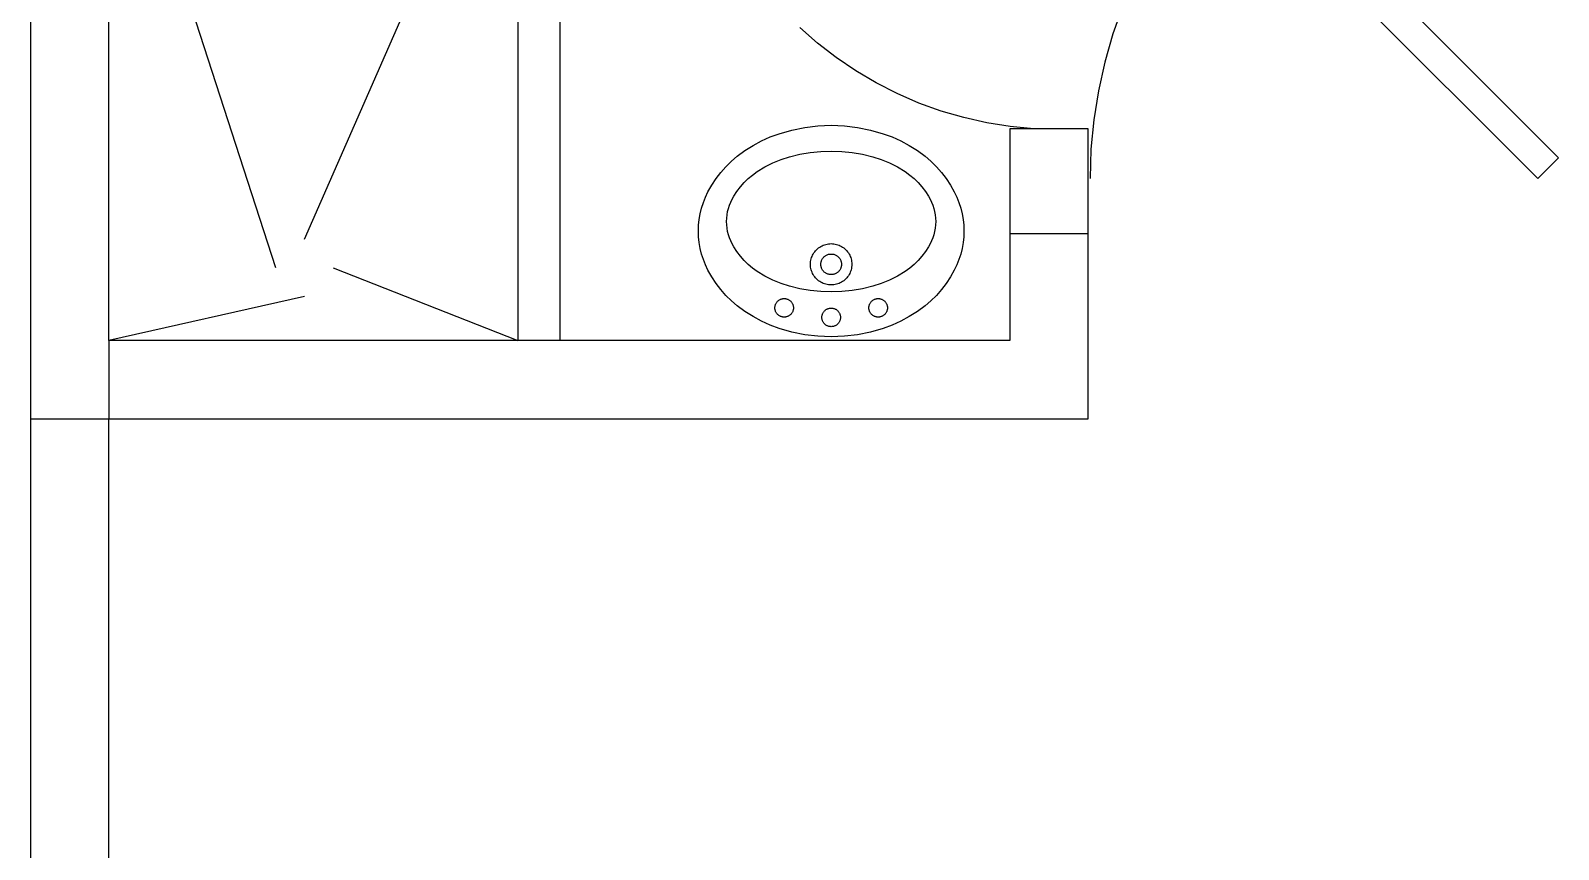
# Model space of a CAD drawing. Header units: metres. Extents: x -3.9 to 2.8, y -6.7 to 8.3.
# Drawn here: x -3.935 to -1.01, y -1.696 to -0.128 of the extents above; entities that cross this region are included whole.
import ezdxf

# ---------------------------------------------------------------- set-up
doc = ezdxf.new("R2010")
doc.units = ezdxf.units.M
doc.layers.add('SectionCutEdges', color=7, linetype='Continuous')

msp = doc.modelspace()

# ---------------------------------------------------------------- linework, layer by layer
for p, q in [((-3.9351, 6.0042), (-3.9351, -0.8718)), ((-3.4656, -0.5826), (-3.7851, 0.4032)), ((-3.4106, -0.5276), (-3.0021, 0.4032)), ((-3.0021, 0.4032), (-3.0021, -0.7218)), ((-2.9221, 0.4032), (-2.9221, -0.7218)), ((-1.0101, -0.372), (-1.624, 0.242)), ((-1.0497, -0.4116), (-1.6637, 0.2023)), ((-1.8438, -0.0816), (-1.8629, -0.1346)), ((-2.4287, -0.1523), (-2.4627, -0.1224)), ((-1.8629, -0.1346), (-1.8786, -0.1887)), ((-2.393, -0.1801), (-2.4287, -0.1523)), ((-2.3555, -0.2055), (-2.393, -0.1801)), ((-1.8786, -0.1887), (-1.8909, -0.2436)), ((-2.3165, -0.2286), (-2.3555, -0.2055)), ((-2.2762, -0.2492), (-2.3165, -0.2286)), ((-2.2346, -0.2671), (-2.2762, -0.2492)), ((-1.8909, -0.2436), (-1.8997, -0.2993)), ((-2.192, -0.2825), (-2.2346, -0.2671)), ((-2.1485, -0.2951), (-2.192, -0.2825)), ((-2.5021, -0.3258), (-2.4777, -0.3188)), ((-2.4777, -0.3188), (-2.4529, -0.3138)), ((-2.4529, -0.3138), (-2.4277, -0.3108)), ((-2.4277, -0.3108), (-2.4024, -0.3097)), ((-2.4024, -0.3097), (-2.3771, -0.3108)), ((-2.3771, -0.3108), (-2.352, -0.3138)), ((-2.352, -0.3138), (-2.3271, -0.3188)), ((-2.3271, -0.3188), (-2.3028, -0.3258)), ((-2.1043, -0.305), (-2.1485, -0.2951)), ((-2.0596, -0.3121), (-2.1043, -0.305)), ((-2.0601, -0.3168), (-2.0601, -0.5168)), ((-2.0145, -0.3164), (-2.0596, -0.3121)), ((-1.9999, -0.3168), (-2.0145, -0.3164)), ((-1.8997, -0.2993), (-1.905, -0.3554)), ((-2.5674, -0.3581), (-2.552, -0.3483)), ((-2.552, -0.3483), (-2.5359, -0.3396)), ((-2.5359, -0.3396), (-2.5192, -0.3321)), ((-2.5192, -0.3321), (-2.5021, -0.3258)), ((-2.3028, -0.3258), (-2.2856, -0.3321)), ((-2.2856, -0.3321), (-2.269, -0.3396)), ((-2.269, -0.3396), (-2.2529, -0.3483)), ((-2.2529, -0.3483), (-2.2374, -0.3581)), ((-2.6039, -0.389), (-2.5934, -0.3787)), ((-2.5934, -0.3787), (-2.5821, -0.369)), ((-2.5821, -0.369), (-2.5674, -0.3581)), ((-2.5141, -0.3817), (-2.4983, -0.3752)), ((-2.4983, -0.3752), (-2.482, -0.3699)), ((-2.482, -0.3699), (-2.4624, -0.3651)), ((-2.4624, -0.3651), (-2.4426, -0.3617)), ((-2.4426, -0.3617), (-2.4225, -0.3597)), ((-2.4225, -0.3597), (-2.4024, -0.359)), ((-2.4024, -0.359), (-2.3823, -0.3597)), ((-2.3823, -0.3597), (-2.3623, -0.3617)), ((-2.3623, -0.3617), (-2.3424, -0.3651)), ((-2.3424, -0.3651), (-2.3229, -0.3699)), ((-2.3229, -0.3699), (-2.3066, -0.3752)), ((-2.3066, -0.3752), (-2.2907, -0.3817)), ((-2.2374, -0.3581), (-2.2227, -0.369)), ((-2.2227, -0.369), (-2.2115, -0.3786)), ((-2.2115, -0.3786), (-2.2009, -0.389)), ((-1.905, -0.3554), (-1.9068, -0.4117)), ((-1.0497, -0.4116), (-1.0101, -0.372)), ((-2.6227, -0.4119), (-2.6137, -0.4001)), ((-2.6137, -0.4001), (-2.6039, -0.389)), ((-2.5611, -0.4119), (-2.5527, -0.4049)), ((-2.5527, -0.4049), (-2.5439, -0.3985)), ((-2.5439, -0.3985), (-2.5294, -0.3895)), ((-2.5294, -0.3895), (-2.5141, -0.3817)), ((-2.2907, -0.3817), (-2.2755, -0.3895)), ((-2.2755, -0.3895), (-2.2609, -0.3985)), ((-2.2609, -0.3985), (-2.2521, -0.4049)), ((-2.2521, -0.4049), (-2.2438, -0.4119)), ((-2.2009, -0.389), (-2.1911, -0.4001)), ((-2.1911, -0.4001), (-2.1821, -0.4119)), ((-2.643, -0.4472), (-2.6382, -0.4371)), ((-2.6382, -0.4371), (-2.6309, -0.4242)), ((-2.6309, -0.4242), (-2.6227, -0.4119)), ((-2.5888, -0.4453), (-2.5828, -0.4363)), ((-2.5828, -0.4363), (-2.5761, -0.4276)), ((-2.5761, -0.4276), (-2.5689, -0.4195)), ((-2.5689, -0.4195), (-2.5611, -0.4119)), ((-2.2438, -0.4119), (-2.236, -0.4195)), ((-2.236, -0.4195), (-2.2287, -0.4276)), ((-2.2287, -0.4276), (-2.222, -0.4363)), ((-2.222, -0.4363), (-2.216, -0.4453)), ((-2.1821, -0.4119), (-2.1739, -0.4242)), ((-2.1739, -0.4242), (-2.1667, -0.4371)), ((-2.1667, -0.4371), (-2.1619, -0.4472)), ((-2.6505, -0.4681), (-2.6471, -0.4575)), ((-2.6471, -0.4575), (-2.643, -0.4472)), ((-2.5991, -0.4687), (-2.5971, -0.4626)), ((-2.5971, -0.4626), (-2.5947, -0.4566)), ((-2.5947, -0.4566), (-2.592, -0.4509)), ((-2.592, -0.4509), (-2.5888, -0.4453)), ((-2.216, -0.4453), (-2.2129, -0.4509)), ((-2.2129, -0.4509), (-2.2101, -0.4566)), ((-2.2101, -0.4566), (-2.2077, -0.4626)), ((-2.2077, -0.4626), (-2.2058, -0.4687)), ((-2.1619, -0.4472), (-2.1578, -0.4575)), ((-2.1578, -0.4575), (-2.1544, -0.4681)), ((-2.6561, -0.501), (-2.655, -0.4899)), ((-2.655, -0.4899), (-2.6531, -0.479)), ((-2.6531, -0.479), (-2.6505, -0.4681)), ((-2.6025, -0.4939), (-2.6023, -0.4875)), ((-2.6023, -0.5003), (-2.6025, -0.4939)), ((-2.6023, -0.4875), (-2.6017, -0.4812)), ((-2.6017, -0.4812), (-2.6006, -0.4749)), ((-2.6006, -0.4749), (-2.5991, -0.4687)), ((-2.2058, -0.4687), (-2.2043, -0.4749)), ((-2.2043, -0.4749), (-2.2032, -0.4812)), ((-2.2032, -0.4812), (-2.2025, -0.4875)), ((-2.2025, -0.4875), (-2.2023, -0.4939)), ((-2.2023, -0.4939), (-2.2025, -0.5003)), ((-2.1544, -0.4681), (-2.1517, -0.479)), ((-2.1517, -0.479), (-2.1498, -0.4899)), ((-2.1498, -0.4899), (-2.1487, -0.501)), ((-2.6565, -0.5121), (-2.6561, -0.501)), ((-2.6561, -0.5233), (-2.6565, -0.5121)), ((-2.655, -0.5343), (-2.6561, -0.5233)), ((-2.6017, -0.5067), (-2.6023, -0.5003)), ((-2.6006, -0.5129), (-2.6017, -0.5067)), ((-2.5991, -0.5192), (-2.6006, -0.5129)), ((-2.5971, -0.5252), (-2.5991, -0.5192)), ((-2.5947, -0.5312), (-2.5971, -0.5252)), ((-2.2077, -0.5252), (-2.2101, -0.5312)), ((-2.2058, -0.5191), (-2.2077, -0.5252)), ((-2.2043, -0.5129), (-2.2058, -0.5191)), ((-2.2032, -0.5066), (-2.2043, -0.5129)), ((-2.2025, -0.5003), (-2.2032, -0.5066)), ((-2.1487, -0.5233), (-2.1498, -0.5343)), ((-2.1487, -0.501), (-2.1483, -0.5121)), ((-2.1483, -0.5121), (-2.1487, -0.5233)), ((-2.0601, -0.5168), (-2.0601, -0.7218)), ((-2.6531, -0.5453), (-2.655, -0.5343)), ((-2.6505, -0.5561), (-2.6531, -0.5453)), ((-2.592, -0.5369), (-2.5947, -0.5312)), ((-2.5888, -0.5425), (-2.592, -0.5369)), ((-2.5828, -0.5516), (-2.5888, -0.5425)), ((-2.5761, -0.5602), (-2.5828, -0.5516)), ((-2.4367, -0.5561), (-2.4353, -0.5539)), ((-2.4353, -0.5539), (-2.4338, -0.5518)), ((-2.4338, -0.5518), (-2.4322, -0.5498)), ((-2.4322, -0.5498), (-2.4304, -0.5479)), ((-2.4304, -0.5479), (-2.4285, -0.5461)), ((-2.4285, -0.5461), (-2.4265, -0.5445)), ((-2.4265, -0.5445), (-2.4244, -0.543)), ((-2.4244, -0.543), (-2.4222, -0.5416)), ((-2.4222, -0.5416), (-2.4199, -0.5404)), ((-2.4199, -0.5404), (-2.4176, -0.5393)), ((-2.4176, -0.5393), (-2.4151, -0.5384)), ((-2.4151, -0.5384), (-2.4127, -0.5376)), ((-2.4127, -0.5376), (-2.4101, -0.537)), ((-2.4101, -0.537), (-2.4076, -0.5366)), ((-2.4076, -0.5366), (-2.405, -0.5364)), ((-2.405, -0.5364), (-2.4024, -0.5363)), ((-2.4024, -0.5363), (-2.3998, -0.5364)), ((-2.3998, -0.5364), (-2.3973, -0.5366)), ((-2.3973, -0.5366), (-2.3947, -0.537)), ((-2.3947, -0.537), (-2.3922, -0.5376)), ((-2.3922, -0.5376), (-2.3897, -0.5384)), ((-2.3897, -0.5384), (-2.3873, -0.5393)), ((-2.3873, -0.5393), (-2.3849, -0.5404)), ((-2.3849, -0.5404), (-2.3826, -0.5416)), ((-2.3826, -0.5416), (-2.3804, -0.543)), ((-2.3804, -0.543), (-2.3783, -0.5445)), ((-2.3783, -0.5445), (-2.3763, -0.5461)), ((-2.3763, -0.5461), (-2.3744, -0.5479)), ((-2.3744, -0.5479), (-2.3727, -0.5498)), ((-2.3727, -0.5498), (-2.371, -0.5518)), ((-2.371, -0.5518), (-2.3695, -0.5539)), ((-2.3695, -0.5539), (-2.3681, -0.5561)), ((-2.222, -0.5516), (-2.2287, -0.5602)), ((-2.216, -0.5425), (-2.222, -0.5516)), ((-2.2129, -0.5369), (-2.216, -0.5425)), ((-2.2101, -0.5312), (-2.2129, -0.5369)), ((-2.1517, -0.5453), (-2.1544, -0.5561)), ((-2.1498, -0.5343), (-2.1517, -0.5453)), ((-3.3556, -0.5826), (-3.0021, -0.7218)), ((-2.6471, -0.5667), (-2.6505, -0.5561)), ((-2.643, -0.5771), (-2.6471, -0.5667)), ((-2.6382, -0.5871), (-2.643, -0.5771)), ((-2.5689, -0.5683), (-2.5761, -0.5602)), ((-2.5611, -0.5759), (-2.5689, -0.5683)), ((-2.5527, -0.5829), (-2.5611, -0.5759)), ((-2.5439, -0.5893), (-2.5527, -0.5829)), ((-2.442, -0.5759), (-2.4419, -0.5733)), ((-2.4419, -0.5784), (-2.442, -0.5759)), ((-2.4419, -0.5733), (-2.4417, -0.5707)), ((-2.4417, -0.581), (-2.4419, -0.5784)), ((-2.4417, -0.5707), (-2.4412, -0.5681)), ((-2.4412, -0.5836), (-2.4417, -0.581)), ((-2.4412, -0.5681), (-2.4406, -0.5656)), ((-2.4406, -0.5861), (-2.4412, -0.5836)), ((-2.4406, -0.5656), (-2.4399, -0.5631)), ((-2.4399, -0.5631), (-2.439, -0.5607)), ((-2.439, -0.5607), (-2.4379, -0.5584)), ((-2.4379, -0.5584), (-2.4367, -0.5561)), ((-2.4222, -0.5746), (-2.422, -0.5733)), ((-2.4222, -0.5759), (-2.4222, -0.5746)), ((-2.4222, -0.5772), (-2.4222, -0.5759)), ((-2.422, -0.5784), (-2.4222, -0.5772)), ((-2.422, -0.5733), (-2.4218, -0.572)), ((-2.4218, -0.5797), (-2.422, -0.5784)), ((-2.4218, -0.572), (-2.4215, -0.5707)), ((-2.4215, -0.581), (-2.4218, -0.5797)), ((-2.4215, -0.5707), (-2.4212, -0.5695)), ((-2.4212, -0.5822), (-2.4215, -0.581)), ((-2.4212, -0.5695), (-2.4207, -0.5683)), ((-2.4207, -0.5834), (-2.4212, -0.5822)), ((-2.4207, -0.5683), (-2.4202, -0.5671)), ((-2.4202, -0.5846), (-2.4207, -0.5834)), ((-2.4202, -0.5671), (-2.4196, -0.566)), ((-2.4196, -0.5858), (-2.4202, -0.5846)), ((-2.4196, -0.566), (-2.4189, -0.5649)), ((-2.4189, -0.5649), (-2.4181, -0.5638)), ((-2.4181, -0.5638), (-2.4173, -0.5628)), ((-2.4173, -0.5628), (-2.4164, -0.5619)), ((-2.4164, -0.5619), (-2.4155, -0.561)), ((-2.4155, -0.561), (-2.4145, -0.5602)), ((-2.4145, -0.5602), (-2.4134, -0.5594)), ((-2.4134, -0.5594), (-2.4123, -0.5587)), ((-2.4123, -0.5587), (-2.4112, -0.5581)), ((-2.4112, -0.5581), (-2.41, -0.5576)), ((-2.41, -0.5576), (-2.4088, -0.5571)), ((-2.4088, -0.5571), (-2.4075, -0.5567)), ((-2.4075, -0.5567), (-2.4063, -0.5565)), ((-2.4063, -0.5565), (-2.405, -0.5562)), ((-2.405, -0.5562), (-2.4037, -0.5561)), ((-2.4037, -0.5561), (-2.4024, -0.5561)), ((-2.4024, -0.5561), (-2.4011, -0.5561)), ((-2.4011, -0.5561), (-2.3998, -0.5562)), ((-2.3998, -0.5562), (-2.3986, -0.5565)), ((-2.3986, -0.5565), (-2.3973, -0.5567)), ((-2.3973, -0.5567), (-2.3961, -0.5571)), ((-2.3961, -0.5571), (-2.3948, -0.5576)), ((-2.3948, -0.5576), (-2.3937, -0.5581)), ((-2.3937, -0.5581), (-2.3925, -0.5587)), ((-2.3925, -0.5587), (-2.3914, -0.5594)), ((-2.3914, -0.5594), (-2.3904, -0.5602)), ((-2.3904, -0.5602), (-2.3894, -0.561)), ((-2.3894, -0.561), (-2.3884, -0.5619)), ((-2.3884, -0.5619), (-2.3875, -0.5628)), ((-2.3875, -0.5628), (-2.3867, -0.5638)), ((-2.3867, -0.5638), (-2.386, -0.5649)), ((-2.386, -0.5649), (-2.3853, -0.566)), ((-2.3853, -0.566), (-2.3847, -0.5671)), ((-2.3847, -0.5846), (-2.3853, -0.5858)), ((-2.3847, -0.5671), (-2.3841, -0.5683)), ((-2.3841, -0.5834), (-2.3847, -0.5846)), ((-2.3841, -0.5683), (-2.3837, -0.5695)), ((-2.3837, -0.5822), (-2.3841, -0.5834)), ((-2.3837, -0.5695), (-2.3833, -0.5707)), ((-2.3833, -0.581), (-2.3837, -0.5822)), ((-2.3833, -0.5707), (-2.383, -0.572)), ((-2.383, -0.5797), (-2.3833, -0.581)), ((-2.383, -0.572), (-2.3828, -0.5733)), ((-2.3828, -0.5784), (-2.383, -0.5797)), ((-2.3828, -0.5733), (-2.3827, -0.5746)), ((-2.3827, -0.5772), (-2.3828, -0.5784)), ((-2.3827, -0.5746), (-2.3826, -0.5759)), ((-2.3826, -0.5759), (-2.3827, -0.5772)), ((-2.3681, -0.5561), (-2.3669, -0.5584)), ((-2.3669, -0.5584), (-2.3659, -0.5607)), ((-2.3659, -0.5607), (-2.3649, -0.5631)), ((-2.3649, -0.5631), (-2.3642, -0.5656)), ((-2.3642, -0.5656), (-2.3636, -0.5681)), ((-2.3636, -0.5836), (-2.3642, -0.5861)), ((-2.3636, -0.5681), (-2.3632, -0.5707)), ((-2.3632, -0.581), (-2.3636, -0.5836)), ((-2.3632, -0.5707), (-2.3629, -0.5733)), ((-2.3629, -0.5784), (-2.3632, -0.581)), ((-2.3629, -0.5733), (-2.3628, -0.5759)), ((-2.3628, -0.5759), (-2.3629, -0.5784)), ((-2.2521, -0.5829), (-2.2609, -0.5893)), ((-2.2438, -0.5759), (-2.2521, -0.5829)), ((-2.236, -0.5683), (-2.2438, -0.5759)), ((-2.2287, -0.5602), (-2.236, -0.5683)), ((-2.1619, -0.5771), (-2.1667, -0.5871)), ((-2.1578, -0.5667), (-2.1619, -0.5771)), ((-2.1544, -0.5561), (-2.1578, -0.5667)), ((-2.6309, -0.6), (-2.6382, -0.5871)), ((-2.6227, -0.6124), (-2.6309, -0.6)), ((-2.6137, -0.6241), (-2.6227, -0.6124)), ((-2.5294, -0.5983), (-2.5439, -0.5893)), ((-2.5141, -0.6061), (-2.5294, -0.5983)), ((-2.4983, -0.6127), (-2.5141, -0.6061)), ((-2.482, -0.6179), (-2.4983, -0.6127)), ((-2.4399, -0.5886), (-2.4406, -0.5861)), ((-2.439, -0.591), (-2.4399, -0.5886)), ((-2.4379, -0.5934), (-2.439, -0.591)), ((-2.4367, -0.5956), (-2.4379, -0.5934)), ((-2.4353, -0.5978), (-2.4367, -0.5956)), ((-2.4338, -0.6), (-2.4353, -0.5978)), ((-2.4322, -0.602), (-2.4338, -0.6)), ((-2.4304, -0.6038), (-2.4322, -0.602)), ((-2.4285, -0.6056), (-2.4304, -0.6038)), ((-2.4265, -0.6073), (-2.4285, -0.6056)), ((-2.4244, -0.6088), (-2.4265, -0.6073)), ((-2.4222, -0.6101), (-2.4244, -0.6088)), ((-2.4199, -0.6114), (-2.4222, -0.6101)), ((-2.4176, -0.6124), (-2.4199, -0.6114)), ((-2.4189, -0.5869), (-2.4196, -0.5858)), ((-2.4181, -0.5879), (-2.4189, -0.5869)), ((-2.4173, -0.5889), (-2.4181, -0.5879)), ((-2.4151, -0.6133), (-2.4176, -0.6124)), ((-2.4164, -0.5899), (-2.4173, -0.5889)), ((-2.4155, -0.5907), (-2.4164, -0.5899)), ((-2.4145, -0.5916), (-2.4155, -0.5907)), ((-2.4127, -0.6141), (-2.4151, -0.6133)), ((-2.4134, -0.5923), (-2.4145, -0.5916)), ((-2.4123, -0.593), (-2.4134, -0.5923)), ((-2.4101, -0.6147), (-2.4127, -0.6141)), ((-2.4112, -0.5936), (-2.4123, -0.593)), ((-2.41, -0.5941), (-2.4112, -0.5936)), ((-2.4088, -0.5946), (-2.41, -0.5941)), ((-2.4075, -0.595), (-2.4088, -0.5946)), ((-2.4063, -0.5953), (-2.4075, -0.595)), ((-2.405, -0.5955), (-2.4063, -0.5953)), ((-2.4037, -0.5956), (-2.405, -0.5955)), ((-2.4024, -0.5956), (-2.4037, -0.5956)), ((-2.4011, -0.5956), (-2.4024, -0.5956)), ((-2.3998, -0.5955), (-2.4011, -0.5956)), ((-2.3986, -0.5953), (-2.3998, -0.5955)), ((-2.3973, -0.595), (-2.3986, -0.5953)), ((-2.3961, -0.5946), (-2.3973, -0.595)), ((-2.3948, -0.5941), (-2.3961, -0.5946)), ((-2.3937, -0.5936), (-2.3948, -0.5941)), ((-2.3922, -0.6141), (-2.3947, -0.6147)), ((-2.3925, -0.593), (-2.3937, -0.5936)), ((-2.3914, -0.5923), (-2.3925, -0.593)), ((-2.3897, -0.6133), (-2.3922, -0.6141)), ((-2.3904, -0.5916), (-2.3914, -0.5923)), ((-2.3894, -0.5907), (-2.3904, -0.5916)), ((-2.3873, -0.6124), (-2.3897, -0.6133)), ((-2.3884, -0.5899), (-2.3894, -0.5907)), ((-2.3875, -0.5889), (-2.3884, -0.5899)), ((-2.3867, -0.5879), (-2.3875, -0.5889)), ((-2.3849, -0.6114), (-2.3873, -0.6124)), ((-2.386, -0.5869), (-2.3867, -0.5879)), ((-2.3853, -0.5858), (-2.386, -0.5869)), ((-2.3826, -0.6101), (-2.3849, -0.6114)), ((-2.3804, -0.6088), (-2.3826, -0.6101)), ((-2.3783, -0.6073), (-2.3804, -0.6088)), ((-2.3763, -0.6056), (-2.3783, -0.6073)), ((-2.3744, -0.6038), (-2.3763, -0.6056)), ((-2.3727, -0.602), (-2.3744, -0.6038)), ((-2.371, -0.6), (-2.3727, -0.602)), ((-2.3695, -0.5978), (-2.371, -0.6)), ((-2.3681, -0.5956), (-2.3695, -0.5978)), ((-2.3669, -0.5934), (-2.3681, -0.5956)), ((-2.3659, -0.591), (-2.3669, -0.5934)), ((-2.3649, -0.5886), (-2.3659, -0.591)), ((-2.3642, -0.5861), (-2.3649, -0.5886)), ((-2.3066, -0.6127), (-2.3229, -0.6179)), ((-2.2907, -0.6061), (-2.3066, -0.6127)), ((-2.2755, -0.5983), (-2.2907, -0.6061)), ((-2.2609, -0.5893), (-2.2755, -0.5983)), ((-2.1821, -0.6124), (-2.1911, -0.6241)), ((-2.1739, -0.6), (-2.1821, -0.6124)), ((-2.1667, -0.5871), (-2.1739, -0.6)), ((-3.4106, -0.6376), (-3.7851, -0.7218)), ((-2.6039, -0.6352), (-2.6137, -0.6241)), ((-2.5933, -0.6456), (-2.6039, -0.6352)), ((-2.5013, -0.6438), (-2.5002, -0.6432)), ((-2.5002, -0.6432), (-2.4992, -0.6427)), ((-2.4992, -0.6427), (-2.4981, -0.6423)), ((-2.4981, -0.6423), (-2.497, -0.642)), ((-2.497, -0.642), (-2.4958, -0.6417)), ((-2.4958, -0.6417), (-2.4947, -0.6415)), ((-2.4947, -0.6415), (-2.4935, -0.6414)), ((-2.4935, -0.6414), (-2.4924, -0.6414)), ((-2.4924, -0.6414), (-2.4912, -0.6414)), ((-2.4912, -0.6414), (-2.49, -0.6415)), ((-2.49, -0.6415), (-2.4889, -0.6417)), ((-2.4889, -0.6417), (-2.4878, -0.642)), ((-2.4878, -0.642), (-2.4866, -0.6423)), ((-2.4866, -0.6423), (-2.4855, -0.6427)), ((-2.4855, -0.6427), (-2.4845, -0.6432)), ((-2.4845, -0.6432), (-2.4835, -0.6438)), ((-2.4624, -0.6227), (-2.482, -0.6179)), ((-2.4426, -0.6261), (-2.4624, -0.6227)), ((-2.4225, -0.6281), (-2.4426, -0.6261)), ((-2.4024, -0.6288), (-2.4225, -0.6281)), ((-2.4076, -0.6151), (-2.4101, -0.6147)), ((-2.405, -0.6154), (-2.4076, -0.6151)), ((-2.4024, -0.6154), (-2.405, -0.6154)), ((-2.3998, -0.6154), (-2.4024, -0.6154)), ((-2.3823, -0.6281), (-2.4024, -0.6288)), ((-2.3973, -0.6151), (-2.3998, -0.6154)), ((-2.3947, -0.6147), (-2.3973, -0.6151)), ((-2.3623, -0.6261), (-2.3823, -0.6281)), ((-2.3424, -0.6227), (-2.3623, -0.6261)), ((-2.3229, -0.6179), (-2.3424, -0.6227)), ((-2.3214, -0.6437), (-2.3203, -0.6432)), ((-2.3203, -0.6432), (-2.3193, -0.6427)), ((-2.3193, -0.6427), (-2.3182, -0.6423)), ((-2.3182, -0.6423), (-2.3171, -0.642)), ((-2.3171, -0.642), (-2.3159, -0.6417)), ((-2.3159, -0.6417), (-2.3148, -0.6415)), ((-2.3148, -0.6415), (-2.3136, -0.6414)), ((-2.3136, -0.6414), (-2.3125, -0.6414)), ((-2.3125, -0.6414), (-2.3113, -0.6414)), ((-2.3113, -0.6414), (-2.3101, -0.6415)), ((-2.3101, -0.6415), (-2.309, -0.6417)), ((-2.309, -0.6417), (-2.3079, -0.642)), ((-2.3079, -0.642), (-2.3067, -0.6423)), ((-2.3067, -0.6423), (-2.3057, -0.6427)), ((-2.3057, -0.6427), (-2.3046, -0.6432)), ((-2.3046, -0.6432), (-2.3036, -0.6437)), ((-2.2009, -0.6352), (-2.2115, -0.6456)), ((-2.1911, -0.6241), (-2.2009, -0.6352)), ((-2.5821, -0.6552), (-2.5933, -0.6456)), ((-2.5674, -0.6661), (-2.5821, -0.6552)), ((-2.552, -0.6759), (-2.5674, -0.6661)), ((-2.5102, -0.6592), (-2.5101, -0.658)), ((-2.5101, -0.6603), (-2.5102, -0.6592)), ((-2.5101, -0.658), (-2.51, -0.6569)), ((-2.51, -0.6615), (-2.5101, -0.6603)), ((-2.51, -0.6569), (-2.5098, -0.6557)), ((-2.5098, -0.6626), (-2.51, -0.6615)), ((-2.5098, -0.6557), (-2.5096, -0.6546)), ((-2.5096, -0.6638), (-2.5098, -0.6626)), ((-2.5096, -0.6546), (-2.5092, -0.6535)), ((-2.5092, -0.6649), (-2.5096, -0.6638)), ((-2.5092, -0.6535), (-2.5088, -0.6524)), ((-2.5088, -0.666), (-2.5092, -0.6649)), ((-2.5088, -0.6524), (-2.5083, -0.6513)), ((-2.5083, -0.6671), (-2.5088, -0.666)), ((-2.5083, -0.6513), (-2.5078, -0.6503)), ((-2.5078, -0.6681), (-2.5083, -0.6671)), ((-2.5078, -0.6503), (-2.5072, -0.6493)), ((-2.5072, -0.6691), (-2.5078, -0.6681)), ((-2.5072, -0.6493), (-2.5065, -0.6483)), ((-2.5065, -0.67), (-2.5072, -0.6691)), ((-2.5065, -0.6483), (-2.5058, -0.6474)), ((-2.5058, -0.6709), (-2.5065, -0.67)), ((-2.5058, -0.6474), (-2.505, -0.6466)), ((-2.505, -0.6718), (-2.5058, -0.6709)), ((-2.505, -0.6466), (-2.5041, -0.6458)), ((-2.5041, -0.6726), (-2.505, -0.6718)), ((-2.5041, -0.6458), (-2.5032, -0.645)), ((-2.5032, -0.6733), (-2.5041, -0.6726)), ((-2.5032, -0.645), (-2.5023, -0.6444)), ((-2.5023, -0.6444), (-2.5013, -0.6438)), ((-2.4835, -0.6438), (-2.4825, -0.6444)), ((-2.4825, -0.6444), (-2.4815, -0.645)), ((-2.4815, -0.645), (-2.4806, -0.6458)), ((-2.4806, -0.6726), (-2.4815, -0.6733)), ((-2.4806, -0.6458), (-2.4798, -0.6466)), ((-2.4798, -0.6718), (-2.4806, -0.6726)), ((-2.4798, -0.6466), (-2.479, -0.6474)), ((-2.479, -0.6709), (-2.4798, -0.6718)), ((-2.479, -0.6474), (-2.4782, -0.6483)), ((-2.4782, -0.67), (-2.479, -0.6709)), ((-2.4782, -0.6483), (-2.4776, -0.6493)), ((-2.4776, -0.6691), (-2.4782, -0.67)), ((-2.4776, -0.6493), (-2.4769, -0.6503)), ((-2.4769, -0.6681), (-2.4776, -0.6691)), ((-2.4769, -0.6503), (-2.4764, -0.6513)), ((-2.4764, -0.6671), (-2.4769, -0.6681)), ((-2.4764, -0.6513), (-2.4759, -0.6524)), ((-2.4759, -0.666), (-2.4764, -0.6671)), ((-2.4759, -0.6524), (-2.4755, -0.6535)), ((-2.4755, -0.6649), (-2.4759, -0.666)), ((-2.4755, -0.6535), (-2.4752, -0.6546)), ((-2.4752, -0.6638), (-2.4755, -0.6649)), ((-2.4752, -0.6546), (-2.4749, -0.6557)), ((-2.4749, -0.6626), (-2.4752, -0.6638)), ((-2.4749, -0.6557), (-2.4747, -0.6569)), ((-2.4747, -0.6615), (-2.4749, -0.6626)), ((-2.4747, -0.6569), (-2.4746, -0.658)), ((-2.4746, -0.6603), (-2.4747, -0.6615)), ((-2.4746, -0.658), (-2.4746, -0.6592)), ((-2.4746, -0.6592), (-2.4746, -0.6603)), ((-2.4199, -0.6739), (-2.4196, -0.6727)), ((-2.4196, -0.6727), (-2.4193, -0.6716)), ((-2.4193, -0.6716), (-2.4189, -0.6705)), ((-2.4189, -0.6705), (-2.4184, -0.6695)), ((-2.4184, -0.6695), (-2.4178, -0.6684)), ((-2.4178, -0.6684), (-2.4172, -0.6675)), ((-2.4172, -0.6675), (-2.4165, -0.6665)), ((-2.4165, -0.6665), (-2.4158, -0.6656)), ((-2.4158, -0.6656), (-2.415, -0.6648)), ((-2.415, -0.6648), (-2.4142, -0.664)), ((-2.4142, -0.664), (-2.4133, -0.6632)), ((-2.4133, -0.6632), (-2.4123, -0.6625)), ((-2.4123, -0.6625), (-2.4113, -0.6619)), ((-2.4113, -0.6619), (-2.4103, -0.6614)), ((-2.4103, -0.6614), (-2.4092, -0.6609)), ((-2.4092, -0.6609), (-2.4081, -0.6605)), ((-2.4081, -0.6605), (-2.407, -0.6601)), ((-2.407, -0.6601), (-2.4059, -0.6599)), ((-2.4059, -0.6599), (-2.4047, -0.6597)), ((-2.4047, -0.6597), (-2.4036, -0.6596)), ((-2.4036, -0.6596), (-2.4024, -0.6595)), ((-2.4024, -0.6595), (-2.4013, -0.6596)), ((-2.4013, -0.6596), (-2.4001, -0.6597)), ((-2.4001, -0.6597), (-2.3989, -0.6599)), ((-2.3989, -0.6599), (-2.3978, -0.6601)), ((-2.3978, -0.6601), (-2.3967, -0.6605)), ((-2.3967, -0.6605), (-2.3956, -0.6609)), ((-2.3956, -0.6609), (-2.3945, -0.6614)), ((-2.3945, -0.6614), (-2.3935, -0.6619)), ((-2.3935, -0.6619), (-2.3925, -0.6625)), ((-2.3925, -0.6625), (-2.3916, -0.6632)), ((-2.3916, -0.6632), (-2.3907, -0.664)), ((-2.3907, -0.664), (-2.3898, -0.6648)), ((-2.3898, -0.6648), (-2.389, -0.6656)), ((-2.389, -0.6656), (-2.3883, -0.6665)), ((-2.3883, -0.6665), (-2.3876, -0.6675)), ((-2.3876, -0.6675), (-2.387, -0.6684)), ((-2.387, -0.6684), (-2.3864, -0.6695)), ((-2.3864, -0.6695), (-2.386, -0.6705)), ((-2.386, -0.6705), (-2.3856, -0.6716)), ((-2.3856, -0.6716), (-2.3852, -0.6727)), ((-2.3852, -0.6727), (-2.3849, -0.6739)), ((-2.3303, -0.6592), (-2.3302, -0.658)), ((-2.3302, -0.6603), (-2.3303, -0.6592)), ((-2.3302, -0.658), (-2.3301, -0.6568)), ((-2.3301, -0.6615), (-2.3302, -0.6603)), ((-2.3301, -0.6568), (-2.3299, -0.6557)), ((-2.3299, -0.6626), (-2.3301, -0.6615)), ((-2.3299, -0.6557), (-2.3297, -0.6546)), ((-2.3297, -0.6638), (-2.3299, -0.6626)), ((-2.3297, -0.6546), (-2.3293, -0.6534)), ((-2.3293, -0.6649), (-2.3297, -0.6638)), ((-2.3293, -0.6534), (-2.3289, -0.6524)), ((-2.3289, -0.666), (-2.3293, -0.6649)), ((-2.3289, -0.6524), (-2.3284, -0.6513)), ((-2.3284, -0.667), (-2.3289, -0.666)), ((-2.3284, -0.6513), (-2.3279, -0.6503)), ((-2.3279, -0.6681), (-2.3284, -0.667)), ((-2.3279, -0.6503), (-2.3273, -0.6493)), ((-2.3273, -0.6691), (-2.3279, -0.6681)), ((-2.3273, -0.6493), (-2.3266, -0.6483)), ((-2.3266, -0.67), (-2.3273, -0.6691)), ((-2.3266, -0.6483), (-2.3259, -0.6474)), ((-2.3259, -0.6709), (-2.3266, -0.67)), ((-2.3259, -0.6474), (-2.3251, -0.6466)), ((-2.3251, -0.6718), (-2.3259, -0.6709)), ((-2.3251, -0.6466), (-2.3242, -0.6458)), ((-2.3242, -0.6726), (-2.3251, -0.6718)), ((-2.3242, -0.6458), (-2.3233, -0.645)), ((-2.3233, -0.6733), (-2.3242, -0.6726)), ((-2.3233, -0.645), (-2.3224, -0.6444)), ((-2.3224, -0.6444), (-2.3214, -0.6437)), ((-2.3036, -0.6437), (-2.3026, -0.6444)), ((-2.3026, -0.6444), (-2.3016, -0.645)), ((-2.3016, -0.645), (-2.3007, -0.6458)), ((-2.3007, -0.6726), (-2.3016, -0.6733)), ((-2.3007, -0.6458), (-2.2999, -0.6466)), ((-2.2999, -0.6718), (-2.3007, -0.6726)), ((-2.2999, -0.6466), (-2.2991, -0.6474)), ((-2.2991, -0.6709), (-2.2999, -0.6718)), ((-2.2991, -0.6474), (-2.2983, -0.6483)), ((-2.2983, -0.67), (-2.2991, -0.6709)), ((-2.2983, -0.6483), (-2.2977, -0.6493)), ((-2.2977, -0.6691), (-2.2983, -0.67)), ((-2.2977, -0.6493), (-2.297, -0.6503)), ((-2.297, -0.6681), (-2.2977, -0.6691)), ((-2.297, -0.6503), (-2.2965, -0.6513)), ((-2.2965, -0.667), (-2.297, -0.6681)), ((-2.2965, -0.6513), (-2.296, -0.6524)), ((-2.296, -0.666), (-2.2965, -0.667)), ((-2.296, -0.6524), (-2.2956, -0.6534)), ((-2.2956, -0.6649), (-2.296, -0.666)), ((-2.2956, -0.6534), (-2.2953, -0.6546)), ((-2.2953, -0.6638), (-2.2956, -0.6649)), ((-2.2953, -0.6546), (-2.295, -0.6557)), ((-2.295, -0.6626), (-2.2953, -0.6638)), ((-2.295, -0.6557), (-2.2948, -0.6568)), ((-2.2948, -0.6615), (-2.295, -0.6626)), ((-2.2948, -0.6568), (-2.2947, -0.658)), ((-2.2947, -0.6603), (-2.2948, -0.6615)), ((-2.2947, -0.658), (-2.2947, -0.6592)), ((-2.2947, -0.6592), (-2.2947, -0.6603)), ((-2.2374, -0.6661), (-2.2529, -0.6759)), ((-2.2227, -0.6552), (-2.2374, -0.6661)), ((-2.2115, -0.6456), (-2.2227, -0.6552)), ((-2.5359, -0.6846), (-2.552, -0.6759)), ((-2.5192, -0.6922), (-2.5359, -0.6846)), ((-2.5021, -0.6985), (-2.5192, -0.6922)), ((-2.5023, -0.674), (-2.5032, -0.6733)), ((-2.5013, -0.6746), (-2.5023, -0.674)), ((-2.4777, -0.7055), (-2.5021, -0.6985)), ((-2.5002, -0.6751), (-2.5013, -0.6746)), ((-2.4992, -0.6756), (-2.5002, -0.6751)), ((-2.4981, -0.676), (-2.4992, -0.6756)), ((-2.497, -0.6764), (-2.4981, -0.676)), ((-2.4958, -0.6766), (-2.497, -0.6764)), ((-2.4947, -0.6768), (-2.4958, -0.6766)), ((-2.4935, -0.6769), (-2.4947, -0.6768)), ((-2.4924, -0.677), (-2.4935, -0.6769)), ((-2.4912, -0.6769), (-2.4924, -0.677)), ((-2.49, -0.6768), (-2.4912, -0.6769)), ((-2.4889, -0.6766), (-2.49, -0.6768)), ((-2.4878, -0.6764), (-2.4889, -0.6766)), ((-2.4866, -0.676), (-2.4878, -0.6764)), ((-2.4855, -0.6756), (-2.4866, -0.676)), ((-2.4845, -0.6751), (-2.4855, -0.6756)), ((-2.4835, -0.6746), (-2.4845, -0.6751)), ((-2.4825, -0.674), (-2.4835, -0.6746)), ((-2.4815, -0.6733), (-2.4825, -0.674)), ((-2.4202, -0.6762), (-2.4201, -0.675)), ((-2.4202, -0.6774), (-2.4202, -0.6762)), ((-2.4202, -0.6785), (-2.4202, -0.6774)), ((-2.4201, -0.6797), (-2.4202, -0.6785)), ((-2.4201, -0.675), (-2.4199, -0.6739)), ((-2.4199, -0.6808), (-2.4201, -0.6797)), ((-2.4196, -0.682), (-2.4199, -0.6808)), ((-2.4193, -0.6831), (-2.4196, -0.682)), ((-2.4189, -0.6842), (-2.4193, -0.6831)), ((-2.4184, -0.6852), (-2.4189, -0.6842)), ((-2.4178, -0.6863), (-2.4184, -0.6852)), ((-2.4172, -0.6872), (-2.4178, -0.6863)), ((-2.4165, -0.6882), (-2.4172, -0.6872)), ((-2.4158, -0.6891), (-2.4165, -0.6882)), ((-2.415, -0.6899), (-2.4158, -0.6891)), ((-2.4142, -0.6907), (-2.415, -0.6899)), ((-2.4133, -0.6915), (-2.4142, -0.6907)), ((-2.4123, -0.6922), (-2.4133, -0.6915)), ((-2.4113, -0.6928), (-2.4123, -0.6922)), ((-2.4103, -0.6933), (-2.4113, -0.6928)), ((-2.4092, -0.6938), (-2.4103, -0.6933)), ((-2.4081, -0.6942), (-2.4092, -0.6938)), ((-2.407, -0.6946), (-2.4081, -0.6942)), ((-2.4059, -0.6948), (-2.407, -0.6946)), ((-2.4047, -0.695), (-2.4059, -0.6948)), ((-2.4036, -0.6951), (-2.4047, -0.695)), ((-2.4024, -0.6952), (-2.4036, -0.6951)), ((-2.4013, -0.6951), (-2.4024, -0.6952)), ((-2.4001, -0.695), (-2.4013, -0.6951)), ((-2.3989, -0.6948), (-2.4001, -0.695)), ((-2.3978, -0.6946), (-2.3989, -0.6948)), ((-2.3967, -0.6942), (-2.3978, -0.6946)), ((-2.3956, -0.6938), (-2.3967, -0.6942)), ((-2.3945, -0.6933), (-2.3956, -0.6938)), ((-2.3935, -0.6928), (-2.3945, -0.6933)), ((-2.3925, -0.6922), (-2.3935, -0.6928)), ((-2.3916, -0.6915), (-2.3925, -0.6922)), ((-2.3907, -0.6907), (-2.3916, -0.6915)), ((-2.3898, -0.6899), (-2.3907, -0.6907)), ((-2.389, -0.6891), (-2.3898, -0.6899)), ((-2.3883, -0.6882), (-2.389, -0.6891)), ((-2.3876, -0.6872), (-2.3883, -0.6882)), ((-2.387, -0.6863), (-2.3876, -0.6872)), ((-2.3864, -0.6852), (-2.387, -0.6863)), ((-2.386, -0.6842), (-2.3864, -0.6852)), ((-2.3856, -0.6831), (-2.386, -0.6842)), ((-2.3852, -0.682), (-2.3856, -0.6831)), ((-2.3849, -0.6808), (-2.3852, -0.682)), ((-2.3849, -0.6739), (-2.3848, -0.675)), ((-2.3848, -0.6797), (-2.3849, -0.6808)), ((-2.3848, -0.675), (-2.3846, -0.6762)), ((-2.3846, -0.6785), (-2.3848, -0.6797)), ((-2.3846, -0.6762), (-2.3846, -0.6774)), ((-2.3846, -0.6774), (-2.3846, -0.6785)), ((-2.3028, -0.6985), (-2.3271, -0.7055)), ((-2.3224, -0.674), (-2.3233, -0.6733)), ((-2.3214, -0.6746), (-2.3224, -0.674)), ((-2.3203, -0.6751), (-2.3214, -0.6746)), ((-2.3193, -0.6756), (-2.3203, -0.6751)), ((-2.3182, -0.676), (-2.3193, -0.6756)), ((-2.3171, -0.6764), (-2.3182, -0.676)), ((-2.3159, -0.6766), (-2.3171, -0.6764)), ((-2.3148, -0.6768), (-2.3159, -0.6766)), ((-2.3136, -0.6769), (-2.3148, -0.6768)), ((-2.3125, -0.677), (-2.3136, -0.6769)), ((-2.3113, -0.6769), (-2.3125, -0.677)), ((-2.3101, -0.6768), (-2.3113, -0.6769)), ((-2.309, -0.6766), (-2.3101, -0.6768)), ((-2.3079, -0.6764), (-2.309, -0.6766)), ((-2.3067, -0.676), (-2.3079, -0.6764)), ((-2.3057, -0.6756), (-2.3067, -0.676)), ((-2.3046, -0.6751), (-2.3057, -0.6756)), ((-2.3036, -0.6746), (-2.3046, -0.6751)), ((-2.3026, -0.674), (-2.3036, -0.6746)), ((-2.2856, -0.6922), (-2.3028, -0.6985)), ((-2.3016, -0.6733), (-2.3026, -0.674)), ((-2.269, -0.6846), (-2.2856, -0.6922)), ((-2.2529, -0.6759), (-2.269, -0.6846)), ((-3.7401, -0.7218), (-3.7851, -0.7218)), ((-2.4529, -0.7105), (-2.4777, -0.7055)), ((-2.4277, -0.7135), (-2.4529, -0.7105)), ((-2.4024, -0.7145), (-2.4277, -0.7135)), ((-2.3771, -0.7135), (-2.4024, -0.7145)), ((-2.3519, -0.7105), (-2.3771, -0.7135)), ((-2.3271, -0.7055), (-2.3519, -0.7105)), ((-3.9351, -0.8718), (-3.9351, -6.6968)), ((-3.7401, -0.8718), (-1.9101, -0.8718))]:
    msp.add_line(p, q)
at = {"layer": 'SectionCutEdges'}
for p, q in [((-3.9351, 6.0042), (-3.9351, -0.8718)), ((-3.7851, -0.7218), (-3.7851, 0.4032)), ((-1.9101, -0.3168), (-2.0601, -0.3168)), ((-2.0601, -0.3168), (-2.0601, -0.5168)), ((-1.9101, -0.5168), (-1.9101, -0.3168)), ((-2.0601, -0.5168), (-2.0601, -0.7218)), ((-2.0601, -0.5168), (-1.9101, -0.5168)), ((-1.9101, -0.8718), (-1.9101, -0.5168)), ((-2.0601, -0.7218), (-3.7851, -0.7218)), ((-3.7851, -0.7218), (-3.7851, -0.8718)), ((-3.9351, -0.8718), (-3.7851, -0.8718)), ((-3.9351, -0.8718), (-3.9351, -6.6968)), ((-3.7851, -0.8718), (-1.9101, -0.8718)), ((-3.7851, -6.6968), (-3.7851, -0.8718))]:
    msp.add_line(p, q, dxfattribs=at)

doc.saveas('drawing.dxf')
